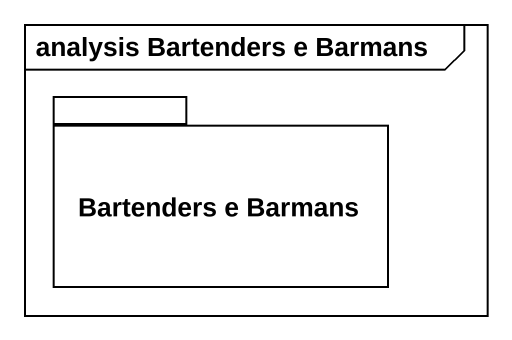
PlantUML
@startuml
mainframe analysis Bartenders e Barmans
package "Bartenders e Barmans" as Bartenders_e_Barmans {
}
@enduml
